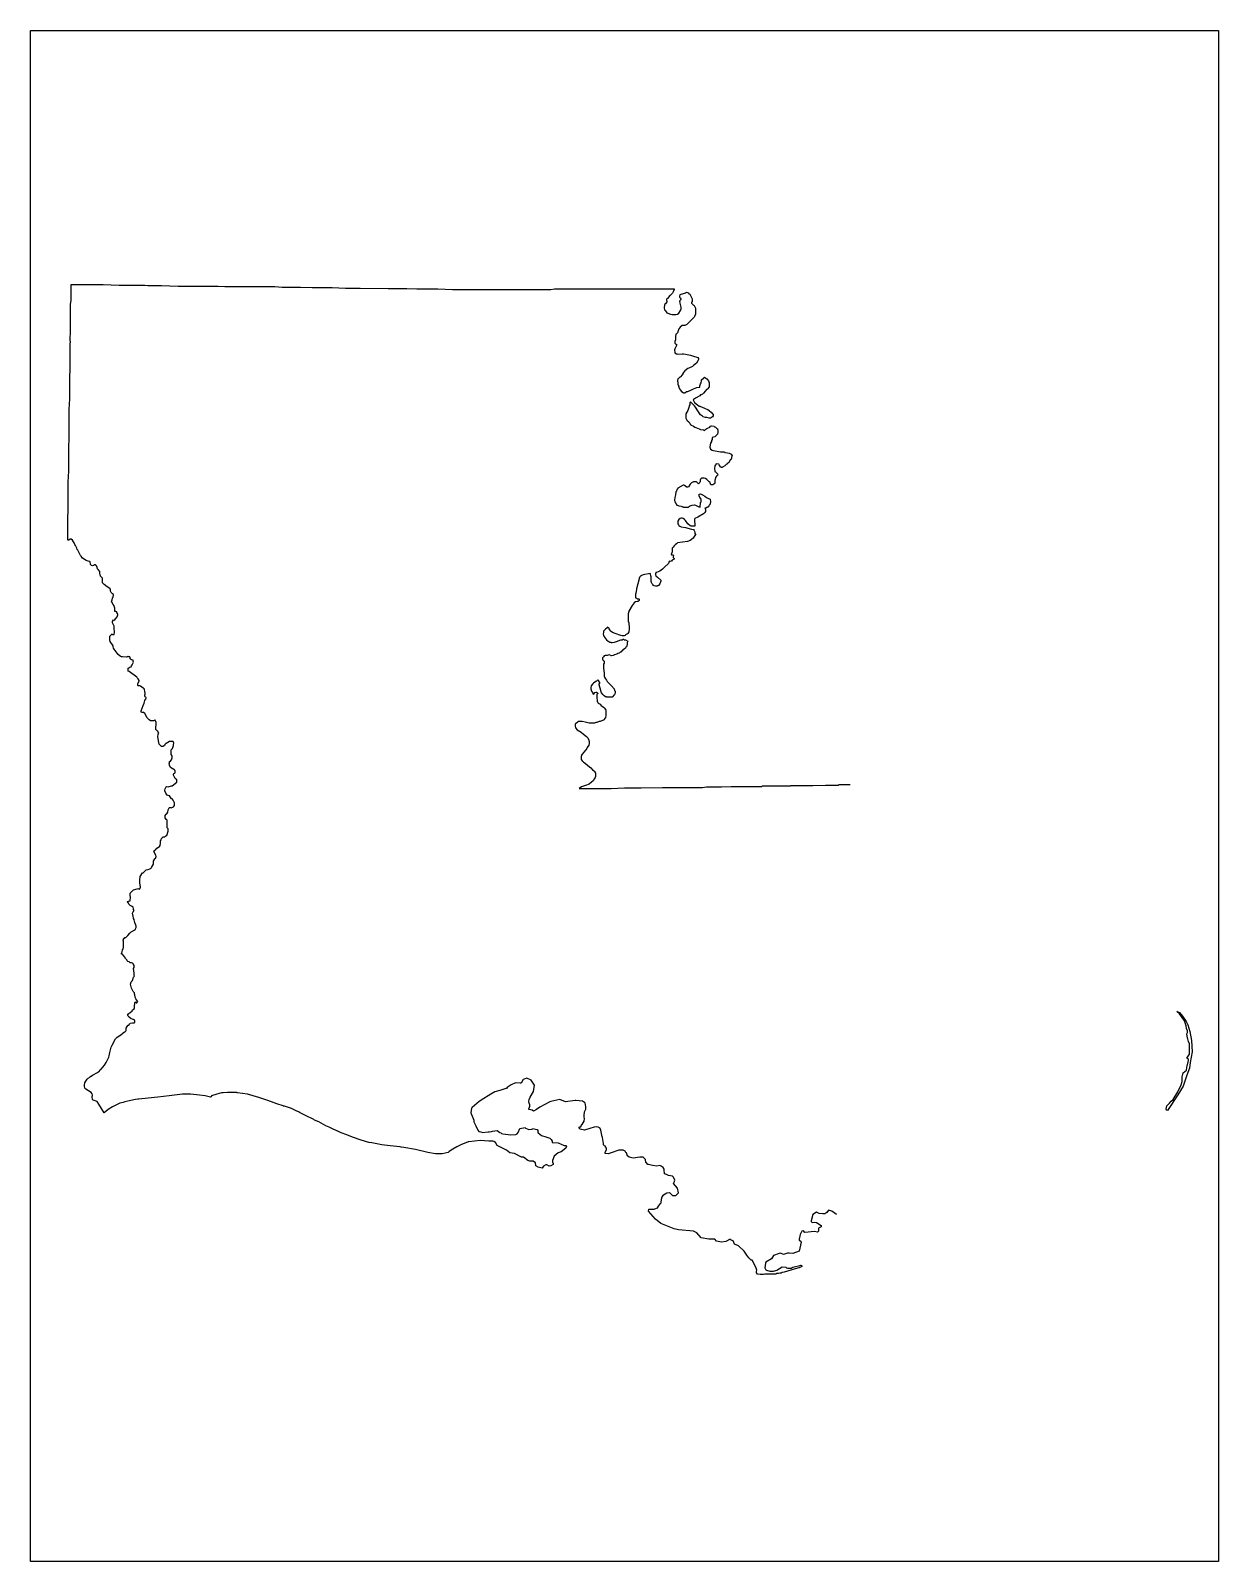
# Model space of a CAD drawing. Extents: x 0.1 to 8.4, y 0.1 to 10.8.
import ezdxf

# ---------------------------------------------------------------- set-up
doc = ezdxf.new("R2010")
doc.units = 0
doc.header["$MEASUREMENT"] = 0
doc.layers.add('STATE', color=7, linetype='CONTINUOUS')

# ---------------------------------------------------------------- blocks, each defined once
blk = doc.blocks.new('BLOCK_2')
at = {"layer": 'STATE'}
blk.add_lwpolyline([(0.093, 0.099), (0.093, 10.807), (8.405, 10.807), (8.405, 0.099), (0.093, 0.099)], dxfattribs=at)
at = {"layer": 'STATE', "color": 2}
for points in [[(0.357, 7.6), (0.357, 7.636), (0.357, 7.65), (0.36, 7.726), (0.36, 7.74), (0.36, 7.8), (0.36, 7.863), (0.36, 7.89), (0.36, 7.906), (0.363, 7.94), (0.363, 7.953), (0.363, 7.956), (0.363, 8.016), (0.363, 8.023), (0.363, 8.06), (0.363, 8.076), (0.363, 8.08), (0.363, 8.09), (0.363, 8.093), (0.363, 8.1), (0.363, 8.103), (0.363, 8.116), (0.363, 8.136), (0.363, 8.153), (0.363, 8.156), (0.367, 8.23), (0.367, 8.24), (0.367, 8.306), (0.367, 8.31), (0.367, 8.32), (0.367, 8.333), (0.367, 8.34), (0.367, 8.373), (0.367, 8.376), (0.367, 8.396), (0.37, 8.423), (0.37, 8.463), (0.37, 8.47), (0.37, 8.576), (0.37, 8.593), (0.37, 8.61), (0.37, 8.616), (0.37, 8.623), (0.373, 8.626), (0.37, 8.646), (0.373, 8.703), (0.373, 8.773), (0.373, 8.79), (0.373, 8.81), (0.373, 8.823), (0.373, 8.84), (0.373, 8.89), (0.377, 8.92), (0.377, 8.94), (0.377, 9.01), (0.377, 9.03), (0.38, 9.03), (0.387, 9.03), (0.4, 9.03), (0.403, 9.03), (0.51, 9.03), (0.557, 9.03), (0.593, 9.03), (0.6, 9.03), (0.713, 9.026), (0.727, 9.026), (0.847, 9.026), (0.87, 9.026), (0.873, 9.026), (0.893, 9.026), (0.913, 9.023), (0.916, 9.023), (0.966, 9.023), (1.01, 9.023), (1.126, 9.02), (1.136, 9.02), (1.143, 9.02), (1.183, 9.02), (1.186, 9.02), (1.19, 9.02), (1.22, 9.02), (1.23, 9.02), (1.263, 9.02), (1.28, 9.02), (1.283, 9.02), (1.326, 9.02), (1.33, 9.02), (1.353, 9.02), (1.406, 9.02), (1.453, 9.016), (1.556, 9.016), (1.58, 9.016), (1.59, 9.016), (1.616, 9.016), (1.673, 9.016), (1.68, 9.016), (1.71, 9.016), (1.716, 9.016), (1.73, 9.016), (1.756, 9.016), (1.786, 9.016), (1.8, 9.016), (1.803, 9.016), (1.853, 9.013), (1.923, 9.013), (1.933, 9.013), (1.95, 9.013), (1.966, 9.013), (1.983, 9.013), (2.063, 9.01), (2.1, 9.01), (2.12, 9.01), (2.133, 9.01), (2.153, 9.01), (2.19, 9.01), (2.203, 9.01), (2.296, 9.006), (2.31, 9.006), (2.323, 9.006), (2.33, 9.006), (2.333, 9.006), (2.343, 9.006), (2.356, 9.006), (2.4, 9.006), (2.596, 9.003), (2.603, 9.003), (2.606, 9.003), (2.633, 9.003), (2.636, 9.003), (2.683, 9.003), (2.726, 9.003), (2.796, 9), (2.829, 9), (2.833, 9), (2.839, 9), (2.866, 9), (2.879, 9), (2.899, 9), (2.943, 9), (3.046, 8.996), (3.096, 8.996), (3.269, 8.996), (3.369, 8.996), (3.406, 8.996), (3.443, 8.996), (3.446, 8.996), (3.556, 8.996), (3.563, 8.996), (3.606, 8.996), (3.639, 8.996), (3.666, 8.996), (3.733, 8.996), (3.759, 9), (3.813, 9), (3.836, 9), (3.846, 9), (3.873, 9), (3.919, 9), (3.926, 9), (3.933, 9), (3.946, 9), (3.989, 9), (3.999, 9), (4.019, 9), (4.106, 9), (4.123, 9), (4.163, 9), (4.173, 9), (4.199, 9), (4.216, 9), (4.286, 9), (4.313, 9), (4.349, 9), (4.356, 9), (4.359, 9), (4.363, 9), (4.366, 9), (4.379, 9), (4.389, 9), (4.423, 9), (4.449, 9), (4.596, 9), (4.596, 8.996), (4.589, 8.98), (4.586, 8.97), (4.572, 8.956), (4.566, 8.953), (4.549, 8.933), (4.546, 8.93), (4.543, 8.926), (4.543, 8.92), (4.546, 8.916), (4.546, 8.91), (4.536, 8.896), (4.529, 8.89), (4.529, 8.883), (4.526, 8.873), (4.526, 8.866), (4.529, 8.856), (4.529, 8.853), (4.536, 8.846), (4.546, 8.833), (4.552, 8.83), (4.572, 8.823), (4.582, 8.82), (4.593, 8.82), (4.599, 8.82), (4.606, 8.82), (4.609, 8.82), (4.619, 8.823), (4.629, 8.83), (4.642, 8.85), (4.646, 8.86), (4.646, 8.863), (4.646, 8.866), (4.646, 8.873), (4.639, 8.9), (4.636, 8.913), (4.639, 8.916), (4.639, 8.92), (4.642, 8.923), (4.646, 8.926), (4.646, 8.93), (4.646, 8.933), (4.642, 8.936), (4.636, 8.94), (4.636, 8.943), (4.636, 8.946), (4.639, 8.96), (4.642, 8.96), (4.646, 8.963), (4.652, 8.966), (4.656, 8.966), (4.676, 8.973), (4.682, 8.976), (4.696, 8.973), (4.699, 8.966), (4.706, 8.963), (4.712, 8.953), (4.722, 8.93), (4.722, 8.916), (4.722, 8.913), (4.722, 8.91), (4.719, 8.906), (4.719, 8.903), (4.719, 8.9), (4.722, 8.896), (4.732, 8.886), (4.736, 8.883), (4.746, 8.866), (4.746, 8.863), (4.746, 8.86), (4.746, 8.853), (4.746, 8.85), (4.746, 8.843), (4.746, 8.836), (4.746, 8.833), (4.746, 8.83), (4.746, 8.823), (4.739, 8.806), (4.736, 8.803), (4.712, 8.776), (4.686, 8.75), (4.672, 8.743), (4.659, 8.743), (4.652, 8.743), (4.639, 8.733), (4.632, 8.723), (4.629, 8.72), (4.622, 8.7), (4.619, 8.693), (4.612, 8.686), (4.609, 8.683), (4.606, 8.666), (4.606, 8.66), (4.606, 8.653), (4.606, 8.646), (4.606, 8.643), (4.602, 8.633), (4.602, 8.62), (4.609, 8.613), (4.612, 8.613), (4.612, 8.603), (4.602, 8.58), (4.599, 8.573), (4.599, 8.57), (4.602, 8.56), (4.602, 8.553), (4.612, 8.546), (4.616, 8.546), (4.622, 8.543), (4.652, 8.546), (4.662, 8.546), (4.676, 8.543), (4.712, 8.536), (4.732, 8.53), (4.756, 8.523), (4.762, 8.52), (4.766, 8.513), (4.766, 8.506), (4.762, 8.496), (4.752, 8.48), (4.732, 8.463), (4.726, 8.456), (4.699, 8.446), (4.692, 8.443), (4.672, 8.426), (4.659, 8.413), (4.659, 8.41), (4.652, 8.4), (4.642, 8.386), (4.639, 8.383), (4.636, 8.383), (4.626, 8.373), (4.622, 8.37), (4.619, 8.36), (4.619, 8.353), (4.622, 8.35), (4.622, 8.346), (4.622, 8.343), (4.622, 8.34), (4.622, 8.33), (4.626, 8.326), (4.626, 8.323), (4.632, 8.306), (4.636, 8.3), (4.636, 8.296), (4.639, 8.293), (4.649, 8.283), (4.659, 8.276), (4.662, 8.273), (4.672, 8.273), (4.682, 8.283), (4.692, 8.283), (4.719, 8.293), (4.732, 8.3), (4.756, 8.31), (4.776, 8.313), (4.776, 8.323), (4.782, 8.336), (4.786, 8.343), (4.789, 8.356), (4.789, 8.363), (4.802, 8.376), (4.809, 8.383), (4.819, 8.376), (4.826, 8.37), (4.836, 8.356), (4.842, 8.343), (4.842, 8.34), (4.842, 8.326), (4.842, 8.316), (4.832, 8.303), (4.829, 8.296), (4.822, 8.296), (4.816, 8.286), (4.802, 8.27), (4.796, 8.263), (4.786, 8.26), (4.782, 8.26), (4.776, 8.253), (4.746, 8.236), (4.729, 8.223), (4.739, 8.206), (4.759, 8.19), (4.772, 8.18), (4.776, 8.18), (4.809, 8.166), (4.829, 8.156), (4.832, 8.156), (4.842, 8.15), (4.859, 8.136), (4.866, 8.126), (4.869, 8.123), (4.869, 8.116), (4.869, 8.113), (4.866, 8.106), (4.859, 8.1), (4.856, 8.1), (4.852, 8.096), (4.846, 8.096), (4.842, 8.096), (4.826, 8.1), (4.816, 8.1), (4.799, 8.106), (4.796, 8.11), (4.782, 8.12), (4.776, 8.126), (4.762, 8.146), (4.746, 8.173), (4.739, 8.183), (4.712, 8.21), (4.706, 8.203), (4.706, 8.19), (4.702, 8.183), (4.699, 8.17), (4.692, 8.15), (4.679, 8.126), (4.679, 8.116), (4.679, 8.096), (4.682, 8.086), (4.686, 8.083), (4.686, 8.08), (4.689, 8.076), (4.696, 8.073), (4.696, 8.07), (4.706, 8.06), (4.709, 8.053), (4.712, 8.053), (4.712, 8.05), (4.732, 8.04), (4.742, 8.033), (4.749, 8.03), (4.772, 8.02), (4.782, 8.016), (4.802, 8.013), (4.809, 8.01), (4.812, 8.013), (4.826, 8.023), (4.846, 8.033), (4.852, 8.04), (4.859, 8.043), (4.876, 8.04), (4.879, 8.036), (4.882, 8.036), (4.886, 8.033), (4.896, 8.023), (4.899, 8.02), (4.899, 8.016), (4.902, 8.013), (4.902, 7.996), (4.902, 7.99), (4.899, 7.986), (4.899, 7.983), (4.896, 7.98), (4.889, 7.973), (4.882, 7.966), (4.862, 7.96), (4.862, 7.946), (4.859, 7.94), (4.859, 7.933), (4.852, 7.92), (4.846, 7.896), (4.846, 7.893), (4.849, 7.886), (4.852, 7.88), (4.862, 7.873), (4.872, 7.87), (4.922, 7.86), (4.939, 7.86), (4.949, 7.86), (4.952, 7.856), (4.969, 7.853), (4.982, 7.85), (4.996, 7.843), (5.002, 7.833), (4.999, 7.823), (4.999, 7.816), (4.996, 7.806), (4.992, 7.806), (4.979, 7.786), (4.969, 7.78), (4.969, 7.776), (4.966, 7.773), (4.962, 7.773), (4.952, 7.763), (4.936, 7.753), (4.932, 7.75), (4.926, 7.75), (4.926, 7.753), (4.922, 7.756), (4.912, 7.77), (4.909, 7.773), (4.896, 7.776), (4.892, 7.773), (4.889, 7.773), (4.886, 7.77), (4.882, 7.763), (4.879, 7.743), (4.882, 7.726), (4.882, 7.723), (4.886, 7.72), (4.899, 7.706), (4.902, 7.696), (4.899, 7.696), (4.892, 7.69), (4.886, 7.68), (4.882, 7.66), (4.882, 7.65), (4.882, 7.643), (4.879, 7.636), (4.872, 7.633), (4.869, 7.63), (4.866, 7.63), (4.862, 7.63), (4.859, 7.63), (4.856, 7.63), (4.852, 7.633), (4.852, 7.636), (4.849, 7.643), (4.849, 7.646), (4.842, 7.65), (4.826, 7.666), (4.816, 7.673), (4.806, 7.676), (4.799, 7.676), (4.789, 7.676), (4.782, 7.67), (4.779, 7.663), (4.779, 7.653), (4.776, 7.646), (4.766, 7.636), (4.752, 7.65), (4.746, 7.65), (4.732, 7.65), (4.719, 7.643), (4.709, 7.633), (4.696, 7.616), (4.689, 7.613), (4.682, 7.613), (4.682, 7.616), (4.672, 7.623), (4.666, 7.626), (4.659, 7.626), (4.622, 7.606), (4.619, 7.6), (4.616, 7.596), (4.612, 7.586), (4.609, 7.58), (4.606, 7.56), (4.602, 7.54), (4.602, 7.536), (4.599, 7.526), (4.599, 7.523), (4.599, 7.52), (4.602, 7.516), (4.602, 7.513), (4.602, 7.51), (4.606, 7.506), (4.606, 7.503), (4.616, 7.486), (4.619, 7.486), (4.629, 7.483), (4.646, 7.48), (4.656, 7.476), (4.659, 7.476), (4.662, 7.473), (4.666, 7.473), (4.669, 7.473), (4.689, 7.473), (4.692, 7.473), (4.696, 7.473), (4.699, 7.476), (4.702, 7.48), (4.706, 7.48), (4.709, 7.483), (4.722, 7.486), (4.739, 7.49), (4.746, 7.486), (4.756, 7.483), (4.769, 7.476), (4.779, 7.473), (4.782, 7.506), (4.786, 7.51), (4.786, 7.516), (4.786, 7.53), (4.776, 7.54), (4.772, 7.553), (4.772, 7.563), (4.782, 7.566), (4.796, 7.56), (4.812, 7.55), (4.822, 7.54), (4.832, 7.536), (4.849, 7.53), (4.852, 7.51), (4.852, 7.506), (4.849, 7.5), (4.846, 7.49), (4.842, 7.486), (4.839, 7.483), (4.836, 7.476), (4.832, 7.473), (4.829, 7.473), (4.819, 7.466), (4.812, 7.466), (4.816, 7.456), (4.816, 7.443), (4.809, 7.433), (4.802, 7.426), (4.762, 7.403), (4.742, 7.393), (4.739, 7.39), (4.739, 7.386), (4.742, 7.343), (4.742, 7.34), (4.739, 7.34), (4.736, 7.34), (4.716, 7.34), (4.709, 7.343), (4.692, 7.356), (4.676, 7.38), (4.669, 7.386), (4.659, 7.393), (4.652, 7.396), (4.646, 7.396), (4.639, 7.393), (4.629, 7.386), (4.622, 7.376), (4.622, 7.373), (4.622, 7.366), (4.622, 7.363), (4.622, 7.356), (4.626, 7.35), (4.629, 7.346), (4.636, 7.34), (4.646, 7.336), (4.676, 7.33), (4.719, 7.32), (4.732, 7.316), (4.736, 7.31), (4.739, 7.306), (4.742, 7.296), (4.742, 7.286), (4.749, 7.286), (4.729, 7.256), (4.719, 7.246), (4.709, 7.24), (4.689, 7.233), (4.619, 7.223), (4.616, 7.22), (4.612, 7.216), (4.609, 7.216), (4.609, 7.213), (4.606, 7.213), (4.599, 7.206), (4.596, 7.203), (4.589, 7.193), (4.582, 7.186), (4.582, 7.18), (4.582, 7.173), (4.582, 7.16), (4.576, 7.143), (4.579, 7.14), (4.589, 7.14), (4.593, 7.136), (4.589, 7.126), (4.589, 7.123), (4.589, 7.12), (4.596, 7.113), (4.596, 7.11), (4.593, 7.106), (4.582, 7.103), (4.579, 7.096), (4.576, 7.096), (4.572, 7.093), (4.566, 7.096), (4.562, 7.093), (4.559, 7.086), (4.556, 7.08), (4.529, 7.053), (4.516, 7.04), (4.496, 7.026), (4.473, 7.016), (4.469, 7.016), (4.469, 7.013), (4.466, 7.006), (4.466, 7), (4.469, 6.996), (4.469, 6.993), (4.479, 6.983), (4.503, 6.963), (4.503, 6.96), (4.503, 6.956), (4.499, 6.943), (4.496, 6.936), (4.486, 6.926), (4.479, 6.923), (4.479, 6.92), (4.476, 6.92), (4.466, 6.92), (4.456, 6.923), (4.449, 6.926), (4.449, 6.93), (4.443, 6.936), (4.439, 6.946), (4.436, 6.953), (4.436, 6.963), (4.436, 6.986), (4.429, 7.01), (4.379, 7), (4.369, 6.996), (4.369, 6.993), (4.366, 6.993), (4.363, 6.993), (4.356, 6.986), (4.356, 6.983), (4.353, 6.98), (4.353, 6.976), (4.353, 6.973), (4.333, 6.903), (4.333, 6.9), (4.329, 6.87), (4.326, 6.87), (4.326, 6.86), (4.326, 6.84), (4.333, 6.836), (4.339, 6.833), (4.349, 6.833), (4.353, 6.83), (4.353, 6.823), (4.349, 6.816), (4.346, 6.816), (4.343, 6.813), (4.339, 6.813), (4.326, 6.81), (4.316, 6.803), (4.303, 6.786), (4.279, 6.746), (4.279, 6.743), (4.276, 6.726), (4.276, 6.723), (4.276, 6.706), (4.276, 6.676), (4.279, 6.663), (4.283, 6.63), (4.283, 6.623), (4.283, 6.62), (4.279, 6.6), (4.276, 6.593), (4.276, 6.59), (4.256, 6.58), (4.253, 6.576), (4.246, 6.573), (4.233, 6.573), (4.223, 6.576), (4.183, 6.59), (4.166, 6.596), (4.156, 6.603), (4.153, 6.606), (4.146, 6.616), (4.143, 6.623), (4.139, 6.63), (4.136, 6.63), (4.129, 6.633), (4.129, 6.63), (4.116, 6.62), (4.109, 6.613), (4.103, 6.606), (4.103, 6.603), (4.103, 6.6), (4.103, 6.596), (4.099, 6.586), (4.103, 6.576), (4.103, 6.573), (4.106, 6.57), (4.109, 6.563), (4.123, 6.546), (4.136, 6.536), (4.139, 6.533), (4.146, 6.53), (4.149, 6.53), (4.153, 6.53), (4.156, 6.53), (4.156, 6.526), (4.159, 6.526), (4.163, 6.526), (4.176, 6.53), (4.179, 6.53), (4.193, 6.533), (4.223, 6.546), (4.226, 6.546), (4.229, 6.546), (4.233, 6.546), (4.236, 6.546), (4.239, 6.55), (4.243, 6.55), (4.246, 6.546), (4.249, 6.546), (4.253, 6.546), (4.256, 6.546), (4.273, 6.536), (4.269, 6.526), (4.269, 6.516), (4.269, 6.513), (4.269, 6.51), (4.266, 6.506), (4.266, 6.503), (4.266, 6.5), (4.263, 6.496), (4.259, 6.493), (4.256, 6.49), (4.256, 6.486), (4.249, 6.483), (4.239, 6.476), (4.239, 6.473), (4.236, 6.473), (4.223, 6.46), (4.219, 6.46), (4.213, 6.453), (4.203, 6.45), (4.196, 6.446), (4.179, 6.44), (4.169, 6.436), (4.159, 6.433), (4.156, 6.433), (4.153, 6.436), (4.143, 6.44), (4.129, 6.436), (4.119, 6.436), (4.113, 6.436), (4.109, 6.433), (4.106, 6.433), (4.103, 6.426), (4.096, 6.42), (4.096, 6.416), (4.096, 6.413), (4.096, 6.41), (4.099, 6.4), (4.103, 6.4), (4.106, 6.396), (4.106, 6.383), (4.103, 6.376), (4.103, 6.35), (4.106, 6.31), (4.106, 6.29), (4.109, 6.283), (4.116, 6.273), (4.123, 6.263), (4.129, 6.253), (4.146, 6.236), (4.159, 6.223), (4.176, 6.203), (4.179, 6.19), (4.183, 6.186), (4.183, 6.183), (4.183, 6.176), (4.183, 6.173), (4.179, 6.163), (4.163, 6.143), (4.126, 6.143), (4.123, 6.146), (4.119, 6.146), (4.116, 6.146), (4.106, 6.153), (4.099, 6.16), (4.096, 6.163), (4.093, 6.17), (4.089, 6.173), (4.086, 6.183), (4.083, 6.186), (4.083, 6.19), (4.073, 6.23), (4.073, 6.236), (4.076, 6.243), (4.076, 6.246), (4.069, 6.256), (4.069, 6.26), (4.063, 6.263), (4.059, 6.26), (4.053, 6.256), (4.049, 6.253), (4.033, 6.243), (4.026, 6.236), (4.016, 6.223), (4.013, 6.21), (4.013, 6.203), (4.019, 6.186), (4.026, 6.176), (4.029, 6.166), (4.039, 6.173), (4.039, 6.176), (4.049, 6.18), (4.053, 6.18), (4.063, 6.173), (4.063, 6.17), (4.059, 6.166), (4.056, 6.163), (4.056, 6.16), (4.056, 6.14), (4.056, 6.136), (4.059, 6.123), (4.059, 6.116), (4.059, 6.113), (4.063, 6.11), (4.063, 6.106), (4.066, 6.103), (4.079, 6.096), (4.083, 6.089), (4.086, 6.086), (4.103, 6.073), (4.106, 6.069), (4.116, 6.059), (4.119, 6.056), (4.119, 6.053), (4.119, 6.023), (4.119, 6.016), (4.116, 6.003), (4.109, 5.993), (4.106, 5.986), (4.079, 5.973), (4.076, 5.973), (4.073, 5.973), (4.056, 5.966), (4.053, 5.966), (4.049, 5.966), (4.039, 5.963), (4.036, 5.963), (4.023, 5.963), (4.003, 5.963), (3.973, 5.969), (3.953, 5.973), (3.926, 5.973), (3.923, 5.969), (3.913, 5.963), (3.906, 5.959), (3.903, 5.953), (3.903, 5.946), (3.903, 5.943), (3.906, 5.929), (3.919, 5.916), (3.946, 5.899), (3.963, 5.886), (3.983, 5.869), (3.993, 5.859), (3.999, 5.843), (3.999, 5.839), (4.003, 5.836), (4.003, 5.823), (4.003, 5.819), (3.999, 5.809), (3.989, 5.793), (3.986, 5.786), (3.979, 5.776), (3.976, 5.773), (3.953, 5.746), (3.949, 5.739), (3.949, 5.736), (3.946, 5.729), (3.946, 5.713), (3.946, 5.709), (3.953, 5.699), (3.959, 5.693), (3.963, 5.689), (3.973, 5.683), (3.993, 5.666), (4.013, 5.649), (4.026, 5.636), (4.036, 5.629), (4.039, 5.623), (4.046, 5.613), (4.046, 5.603), (4.046, 5.593), (4.046, 5.589), (4.043, 5.583), (4.039, 5.576), (4.029, 5.559), (4.019, 5.549), (4.003, 5.536), (3.976, 5.526), (3.949, 5.516), (3.933, 5.506), (3.949, 5.506), (4.079, 5.506), (4.123, 5.506), (4.126, 5.506), (4.136, 5.506), (4.139, 5.506), (4.143, 5.506), (4.156, 5.506), (4.249, 5.509), (4.253, 5.509), (4.266, 5.509), (4.293, 5.509), (4.366, 5.509), (4.516, 5.513), (4.539, 5.513), (4.549, 5.513), (4.622, 5.513), (4.726, 5.513), (4.766, 5.513), (4.786, 5.513), (4.796, 5.513), (4.822, 5.516), (4.916, 5.516), (4.929, 5.516), (4.996, 5.519), (5.046, 5.519), (5.049, 5.519), (5.069, 5.519), (5.082, 5.519), (5.106, 5.519), (5.132, 5.519), (5.146, 5.519), (5.209, 5.519), (5.216, 5.523), (5.222, 5.523), (5.232, 5.523), (5.249, 5.523), (5.256, 5.523), (5.286, 5.523), (5.382, 5.523), (5.409, 5.523), (5.412, 5.523), (5.412, 5.526), (5.502, 5.526), (5.506, 5.526), (5.509, 5.526), (5.536, 5.526), (5.566, 5.526), (5.656, 5.529), (5.666, 5.529), (5.669, 5.529), (5.672, 5.529), (5.676, 5.529), (5.689, 5.529), (5.699, 5.529), (5.722, 5.529), (5.729, 5.529), (5.746, 5.529), (5.752, 5.533), (5.816, 5.533), (5.822, 5.533), (5.829, 5.533)], [(5.732, 2.526), (5.699, 2.549), (5.676, 2.556), (5.666, 2.539), (5.652, 2.529), (5.636, 2.529), (5.612, 2.532), (5.592, 2.542), (5.566, 2.526), (5.556, 2.482), (5.556, 2.479), (5.556, 2.476), (5.562, 2.469), (5.576, 2.472), (5.592, 2.469), (5.626, 2.449), (5.626, 2.446), (5.626, 2.442), (5.626, 2.439), (5.606, 2.429), (5.606, 2.409), (5.599, 2.402), (5.579, 2.406), (5.512, 2.399), (5.502, 2.412), (5.499, 2.412), (5.489, 2.409), (5.479, 2.386), (5.472, 2.352), (5.472, 2.346), (5.479, 2.342), (5.486, 2.332), (5.472, 2.269), (5.426, 2.252), (5.402, 2.256), (5.389, 2.256), (5.362, 2.246), (5.342, 2.256), (5.332, 2.252), (5.292, 2.239), (5.279, 2.216), (5.239, 2.192), (5.236, 2.186), (5.232, 2.152), (5.239, 2.139), (5.242, 2.136), (5.266, 2.129), (5.292, 2.129), (5.316, 2.136), (5.352, 2.159), (5.379, 2.156), (5.382, 2.152), (5.389, 2.149), (5.402, 2.149), (5.416, 2.149), (5.426, 2.156), (5.446, 2.162), (5.466, 2.166), (5.476, 2.169), (5.482, 2.172), (5.486, 2.172), (5.486, 2.169), (5.489, 2.166), (5.489, 2.162), (5.472, 2.152), (5.469, 2.152), (5.459, 2.149), (5.366, 2.122), (5.352, 2.119), (5.346, 2.116), (5.336, 2.116), (5.326, 2.112), (5.316, 2.112), (5.309, 2.109), (5.299, 2.109), (5.289, 2.109), (5.282, 2.109), (5.246, 2.109), (5.242, 2.109), (5.232, 2.109), (5.222, 2.106), (5.209, 2.106), (5.199, 2.106), (5.179, 2.109), (5.176, 2.116), (5.172, 2.116), (5.172, 2.126), (5.176, 2.136), (5.172, 2.142), (5.169, 2.156), (5.142, 2.206), (5.136, 2.206), (5.119, 2.222), (5.106, 2.242), (5.086, 2.269), (5.046, 2.306), (5.019, 2.319), (5.009, 2.342), (4.992, 2.349), (4.989, 2.352), (4.959, 2.336), (4.929, 2.332), (4.892, 2.339), (4.882, 2.352), (4.839, 2.352), (4.786, 2.362), (4.756, 2.396), (4.732, 2.409), (4.626, 2.419), (4.596, 2.426), (4.503, 2.462), (4.466, 2.492), (4.416, 2.549), (4.419, 2.562), (4.456, 2.562), (4.473, 2.569), (4.479, 2.572), (4.483, 2.572), (4.483, 2.576), (4.499, 2.599), (4.506, 2.606), (4.509, 2.632), (4.513, 2.649), (4.513, 2.652), (4.516, 2.652), (4.519, 2.659), (4.519, 2.662), (4.523, 2.662), (4.546, 2.676), (4.562, 2.679), (4.566, 2.676), (4.586, 2.659), (4.609, 2.659), (4.626, 2.676), (4.619, 2.709), (4.593, 2.742), (4.599, 2.756), (4.599, 2.759), (4.602, 2.766), (4.593, 2.786), (4.586, 2.793), (4.556, 2.799), (4.543, 2.806), (4.529, 2.809), (4.529, 2.812), (4.526, 2.836), (4.526, 2.843), (4.519, 2.853), (4.506, 2.863), (4.496, 2.869), (4.476, 2.863), (4.446, 2.869), (4.416, 2.876), (4.413, 2.876), (4.403, 2.886), (4.399, 2.889), (4.396, 2.909), (4.379, 2.926), (4.356, 2.926), (4.309, 2.919), (4.283, 2.926), (4.273, 2.933), (4.273, 2.936), (4.269, 2.939), (4.269, 2.943), (4.263, 2.956), (4.259, 2.959), (4.253, 2.969), (4.239, 2.976), (4.219, 2.976), (4.209, 2.976), (4.156, 2.956), (4.136, 2.949), (4.113, 2.953), (4.113, 2.959), (4.123, 2.979), (4.123, 2.989), (4.116, 2.999), (4.116, 3.003), (4.109, 3.006), (4.103, 3.013), (4.103, 3.016), (4.103, 3.023), (4.096, 3.063), (4.096, 3.066), (4.093, 3.069), (4.083, 3.116), (4.079, 3.126), (4.079, 3.129), (4.066, 3.136), (4.053, 3.139), (4.036, 3.136), (4.006, 3.126), (3.969, 3.116), (3.939, 3.123), (3.933, 3.129), (3.933, 3.136), (3.936, 3.139), (3.943, 3.139), (3.949, 3.153), (3.953, 3.156), (3.966, 3.179), (3.969, 3.196), (3.966, 3.206), (3.966, 3.219), (3.969, 3.243), (3.979, 3.263), (3.979, 3.279), (3.973, 3.306), (3.969, 3.309), (3.956, 3.319), (3.909, 3.323), (3.903, 3.323), (3.836, 3.313), (3.796, 3.329), (3.776, 3.326), (3.733, 3.316), (3.726, 3.313), (3.656, 3.276), (3.633, 3.259), (3.613, 3.249), (3.603, 3.256), (3.579, 3.259), (3.579, 3.263), (3.579, 3.266), (3.583, 3.269), (3.586, 3.283), (3.586, 3.293), (3.583, 3.303), (3.579, 3.316), (3.583, 3.329), (3.589, 3.346), (3.613, 3.386), (3.619, 3.429), (3.596, 3.466), (3.566, 3.479), (3.539, 3.469), (3.526, 3.443), (3.519, 3.443), (3.486, 3.446), (3.456, 3.433), (3.443, 3.423), (3.429, 3.413), (3.423, 3.406), (3.419, 3.406), (3.376, 3.393), (3.343, 3.383), (3.313, 3.366), (3.246, 3.326), (3.236, 3.319), (3.233, 3.316), (3.183, 3.273), (3.179, 3.269), (3.173, 3.236), (3.196, 3.186), (3.196, 3.173), (3.209, 3.146), (3.223, 3.116), (3.229, 3.106), (3.243, 3.103), (3.256, 3.099), (3.296, 3.103), (3.299, 3.103), (3.303, 3.103), (3.319, 3.106), (3.326, 3.109), (3.359, 3.113), (3.376, 3.099), (3.386, 3.096), (3.389, 3.093), (3.399, 3.089), (3.453, 3.083), (3.489, 3.086), (3.499, 3.089), (3.506, 3.099), (3.516, 3.126), (3.553, 3.133), (3.556, 3.129), (3.579, 3.119), (3.603, 3.123), (3.606, 3.126), (3.639, 3.119), (3.643, 3.113), (3.643, 3.103), (3.646, 3.096), (3.669, 3.079), (3.699, 3.069), (3.726, 3.059), (3.736, 3.049), (3.743, 3.039), (3.743, 3.029), (3.786, 3.026), (3.826, 3.009), (3.833, 3.009), (3.839, 3.009), (3.843, 3.003), (3.839, 2.989), (3.806, 2.963), (3.786, 2.956), (3.756, 2.933), (3.746, 2.903), (3.746, 2.893), (3.749, 2.883), (3.749, 2.876), (3.733, 2.866), (3.723, 2.863), (3.706, 2.873), (3.699, 2.873), (3.683, 2.863), (3.673, 2.849), (3.646, 2.856), (3.629, 2.866), (3.626, 2.886), (3.609, 2.899), (3.586, 2.899), (3.573, 2.903), (3.543, 2.926), (3.529, 2.926), (3.479, 2.953), (3.446, 2.956), (3.423, 2.976), (3.359, 3.009), (3.346, 3.029), (3.336, 3.036), (3.329, 3.039), (3.299, 3.039), (3.239, 3.043), (3.159, 3.033), (3.156, 3.033), (3.103, 3.013), (3.089, 3.006), (3.076, 2.999), (3.049, 2.983), (3.023, 2.966), (3.016, 2.959), (2.973, 2.949), (2.933, 2.949), (2.929, 2.949), (2.926, 2.949), (2.873, 2.959), (2.786, 2.979), (2.706, 2.993), (2.686, 2.996), (2.68, 2.999), (2.633, 3.003), (2.61, 3.006), (2.55, 3.013), (2.48, 3.026), (2.463, 3.029), (2.46, 3.029), (2.406, 3.046), (2.346, 3.066), (2.306, 3.083), (2.266, 3.096), (2.243, 3.109), (2.24, 3.109), (2.196, 3.129), (2.183, 3.136), (2.16, 3.146), (2.11, 3.173), (2.08, 3.186), (2.076, 3.189), (2.016, 3.219), (1.98, 3.236), (1.98, 3.239), (1.976, 3.239), (1.97, 3.243), (1.956, 3.249), (1.92, 3.266), (1.87, 3.283), (1.866, 3.283), (1.863, 3.283), (1.86, 3.286), (1.816, 3.299), (1.78, 3.313), (1.746, 3.326), (1.69, 3.343), (1.61, 3.366), (1.54, 3.376), (1.536, 3.376), (1.536, 3.379), (1.533, 3.379), (1.483, 3.379), (1.473, 3.379), (1.47, 3.379), (1.44, 3.376), (1.43, 3.376), (1.396, 3.366), (1.36, 3.356), (1.356, 3.349), (1.353, 3.346), (1.316, 3.356), (1.276, 3.359), (1.213, 3.366), (1.16, 3.366), (1.156, 3.366), (1.063, 3.356), (0.983, 3.346), (0.916, 3.339), (0.85, 3.333), (0.843, 3.333), (0.827, 3.329), (0.773, 3.319), (0.753, 3.313), (0.74, 3.309), (0.717, 3.303), (0.667, 3.279), (0.637, 3.259), (0.607, 3.236), (0.57, 3.296), (0.56, 3.316), (0.553, 3.319), (0.53, 3.326), (0.527, 3.329), (0.527, 3.333), (0.523, 3.346), (0.523, 3.353), (0.527, 3.356), (0.527, 3.359), (0.523, 3.369), (0.517, 3.379), (0.48, 3.403), (0.473, 3.409), (0.47, 3.423), (0.47, 3.433), (0.473, 3.446), (0.48, 3.459), (0.49, 3.473), (0.497, 3.479), (0.513, 3.489), (0.513, 3.493), (0.517, 3.493), (0.527, 3.499), (0.53, 3.503), (0.557, 3.516), (0.57, 3.526), (0.573, 3.526), (0.58, 3.536), (0.583, 3.539), (0.587, 3.543), (0.61, 3.569), (0.623, 3.589), (0.64, 3.626), (0.643, 3.636), (0.647, 3.659), (0.657, 3.696), (0.663, 3.709), (0.687, 3.753), (0.69, 3.756), (0.697, 3.763), (0.72, 3.779), (0.723, 3.779), (0.74, 3.796), (0.75, 3.803), (0.757, 3.806), (0.76, 3.809), (0.763, 3.813), (0.763, 3.829), (0.767, 3.836), (0.767, 3.839), (0.777, 3.849), (0.78, 3.849), (0.787, 3.859), (0.79, 3.863), (0.807, 3.866), (0.817, 3.866), (0.82, 3.869), (0.823, 3.869), (0.823, 3.873), (0.823, 3.876), (0.823, 3.879), (0.823, 3.883), (0.82, 3.883), (0.82, 3.886), (0.813, 3.889), (0.81, 3.889), (0.8, 3.893), (0.797, 3.893), (0.783, 3.906), (0.78, 3.909), (0.777, 3.913), (0.773, 3.919), (0.773, 3.923), (0.773, 3.926), (0.777, 3.929), (0.78, 3.929), (0.783, 3.933), (0.787, 3.936), (0.803, 3.949), (0.807, 3.956), (0.817, 3.963), (0.817, 3.966), (0.82, 3.966), (0.82, 3.969), (0.82, 3.983), (0.82, 3.993), (0.823, 3.996), (0.823, 3.999), (0.823, 4.009), (0.827, 4.013), (0.833, 4.006), (0.837, 4.006), (0.843, 4.016), (0.83, 4.033), (0.827, 4.039), (0.823, 4.059), (0.823, 4.063), (0.82, 4.069), (0.82, 4.073), (0.82, 4.076), (0.817, 4.079), (0.81, 4.086), (0.8, 4.109), (0.793, 4.136), (0.797, 4.153), (0.8, 4.156), (0.807, 4.163), (0.813, 4.186), (0.82, 4.193), (0.817, 4.196), (0.817, 4.206), (0.817, 4.213), (0.813, 4.246), (0.817, 4.253), (0.817, 4.259), (0.817, 4.263), (0.817, 4.266), (0.813, 4.273), (0.813, 4.276), (0.81, 4.279), (0.807, 4.283), (0.8, 4.286), (0.79, 4.286), (0.783, 4.293), (0.773, 4.296), (0.77, 4.299), (0.767, 4.306), (0.76, 4.313), (0.757, 4.319), (0.737, 4.346), (0.73, 4.346), (0.73, 4.353), (0.733, 4.363), (0.737, 4.376), (0.74, 4.383), (0.743, 4.393), (0.743, 4.406), (0.743, 4.409), (0.743, 4.416), (0.743, 4.439), (0.74, 4.443), (0.74, 4.446), (0.743, 4.449), (0.743, 4.453), (0.747, 4.456), (0.753, 4.463), (0.76, 4.463), (0.77, 4.473), (0.773, 4.476), (0.787, 4.493), (0.797, 4.503), (0.827, 4.519), (0.827, 4.523), (0.833, 4.533), (0.833, 4.539), (0.833, 4.543), (0.823, 4.569), (0.817, 4.586), (0.817, 4.589), (0.813, 4.596), (0.813, 4.599), (0.81, 4.613), (0.807, 4.633), (0.81, 4.643), (0.817, 4.653), (0.813, 4.659), (0.813, 4.663), (0.81, 4.673), (0.81, 4.676), (0.803, 4.679), (0.79, 4.686), (0.783, 4.693), (0.773, 4.709), (0.77, 4.713), (0.777, 4.713), (0.777, 4.716), (0.79, 4.719), (0.79, 4.723), (0.793, 4.743), (0.79, 4.759), (0.79, 4.766), (0.79, 4.769), (0.79, 4.773), (0.8, 4.783), (0.813, 4.796), (0.84, 4.803), (0.843, 4.806), (0.85, 4.803), (0.853, 4.799), (0.857, 4.803), (0.86, 4.809), (0.863, 4.816), (0.863, 4.819), (0.86, 4.826), (0.86, 4.829), (0.857, 4.846), (0.857, 4.853), (0.857, 4.859), (0.857, 4.869), (0.86, 4.886), (0.86, 4.889), (0.877, 4.916), (0.88, 4.916), (0.887, 4.923), (0.903, 4.936), (0.916, 4.939), (0.927, 4.943), (0.936, 4.949), (0.94, 4.953), (0.953, 4.976), (0.953, 4.979), (0.953, 4.983), (0.953, 4.996), (0.96, 5.009), (0.96, 5.013), (0.97, 5.019), (0.97, 5.023), (0.973, 5.029), (0.97, 5.039), (0.96, 5.056), (0.96, 5.059), (0.956, 5.063), (0.963, 5.073), (0.966, 5.073), (0.97, 5.079), (0.976, 5.089), (0.996, 5.099), (1, 5.106), (1.003, 5.123), (1.003, 5.139), (1.006, 5.146), (1.01, 5.156), (1.02, 5.166), (1.033, 5.166), (1.04, 5.173), (1.043, 5.173), (1.046, 5.176), (1.056, 5.206), (1.056, 5.216), (1.056, 5.223), (1.05, 5.229), (1.05, 5.239), (1.05, 5.253), (1.05, 5.256), (1.05, 5.279), (1.05, 5.283), (1.043, 5.289), (1.04, 5.289), (1.04, 5.293), (1.036, 5.299), (1.036, 5.316), (1.043, 5.326), (1.046, 5.329), (1.053, 5.339), (1.056, 5.353), (1.056, 5.356), (1.06, 5.366), (1.063, 5.369), (1.066, 5.373), (1.07, 5.373), (1.073, 5.373), (1.076, 5.369), (1.093, 5.376), (1.1, 5.386), (1.1, 5.403), (1.1, 5.406), (1.09, 5.423), (1.083, 5.433), (1.08, 5.433), (1.066, 5.453), (1.063, 5.453), (1.05, 5.459), (1.04, 5.473), (1.033, 5.489), (1.033, 5.493), (1.036, 5.503), (1.04, 5.513), (1.043, 5.516), (1.046, 5.519), (1.056, 5.516), (1.08, 5.523), (1.083, 5.523), (1.116, 5.549), (1.116, 5.553), (1.116, 5.559), (1.116, 5.566), (1.106, 5.576), (1.093, 5.599), (1.093, 5.606), (1.096, 5.609), (1.103, 5.613), (1.106, 5.616), (1.106, 5.619), (1.106, 5.623), (1.106, 5.626), (1.103, 5.633), (1.1, 5.636), (1.096, 5.639), (1.083, 5.646), (1.073, 5.653), (1.066, 5.669), (1.063, 5.679), (1.066, 5.683), (1.066, 5.693), (1.07, 5.693), (1.08, 5.706), (1.083, 5.719), (1.083, 5.733), (1.076, 5.743), (1.076, 5.746), (1.076, 5.759), (1.076, 5.769), (1.076, 5.776), (1.083, 5.783), (1.086, 5.786), (1.093, 5.806), (1.093, 5.813), (1.096, 5.823), (1.093, 5.829), (1.09, 5.833), (1.07, 5.833), (1.066, 5.833), (1.053, 5.826), (1.043, 5.819), (1.04, 5.819), (1.033, 5.813), (1.033, 5.809), (1.026, 5.803), (1.023, 5.799), (1.02, 5.799), (1.016, 5.799), (1.013, 5.799), (1.01, 5.799), (1, 5.809), (0.996, 5.813), (0.993, 5.816), (0.99, 5.826), (0.983, 5.866), (0.986, 5.886), (0.99, 5.893), (0.986, 5.899), (0.983, 5.906), (0.98, 5.909), (0.973, 5.916), (0.97, 5.916), (0.97, 5.936), (0.973, 5.949), (0.973, 5.963), (0.973, 5.966), (0.966, 5.983), (0.963, 5.983), (0.953, 5.979), (0.946, 5.979), (0.933, 5.979), (0.923, 5.986), (0.91, 5.999), (0.893, 6.029), (0.883, 6.036), (0.87, 6.036), (0.867, 6.043), (0.867, 6.049), (0.88, 6.086), (0.887, 6.103), (0.893, 6.12), (0.893, 6.126), (0.9, 6.13), (0.9, 6.133), (0.903, 6.136), (0.903, 6.14), (0.9, 6.143), (0.896, 6.146), (0.893, 6.15), (0.893, 6.156), (0.893, 6.16), (0.896, 6.163), (0.896, 6.17), (0.893, 6.186), (0.89, 6.196), (0.887, 6.203), (0.88, 6.206), (0.863, 6.22), (0.857, 6.223), (0.847, 6.223), (0.843, 6.226), (0.843, 6.24), (0.853, 6.256), (0.853, 6.26), (0.847, 6.273), (0.84, 6.28), (0.837, 6.283), (0.783, 6.323), (0.777, 6.326), (0.777, 6.33), (0.777, 6.333), (0.777, 6.34), (0.777, 6.346), (0.78, 6.35), (0.783, 6.35), (0.787, 6.353), (0.797, 6.356), (0.8, 6.363), (0.803, 6.37), (0.807, 6.376), (0.813, 6.39), (0.81, 6.396), (0.81, 6.403), (0.8, 6.406), (0.793, 6.41), (0.79, 6.413), (0.79, 6.416), (0.79, 6.42), (0.79, 6.423), (0.787, 6.423), (0.787, 6.426), (0.78, 6.426), (0.777, 6.43), (0.773, 6.426), (0.77, 6.426), (0.763, 6.423), (0.737, 6.426), (0.73, 6.426), (0.72, 6.43), (0.707, 6.443), (0.677, 6.48), (0.673, 6.486), (0.67, 6.496), (0.67, 6.503), (0.65, 6.533), (0.647, 6.546), (0.647, 6.556), (0.647, 6.57), (0.663, 6.586), (0.667, 6.583), (0.67, 6.583), (0.677, 6.583), (0.68, 6.596), (0.677, 6.63), (0.677, 6.64), (0.667, 6.663), (0.667, 6.666), (0.667, 6.673), (0.673, 6.686), (0.68, 6.683), (0.683, 6.686), (0.687, 6.693), (0.7, 6.706), (0.703, 6.72), (0.703, 6.726), (0.7, 6.73), (0.7, 6.733), (0.697, 6.736), (0.697, 6.74), (0.69, 6.74), (0.69, 6.743), (0.683, 6.743), (0.683, 6.75), (0.683, 6.753), (0.683, 6.766), (0.677, 6.78), (0.677, 6.783), (0.67, 6.793), (0.66, 6.813), (0.663, 6.826), (0.667, 6.836), (0.667, 6.84), (0.67, 6.843), (0.673, 6.86), (0.673, 6.863), (0.667, 6.866), (0.66, 6.873), (0.657, 6.876), (0.653, 6.886), (0.653, 6.89), (0.653, 6.896), (0.65, 6.903), (0.64, 6.91), (0.63, 6.916), (0.607, 6.933), (0.603, 6.936), (0.597, 6.943), (0.597, 6.96), (0.597, 6.966), (0.597, 6.976), (0.59, 6.983), (0.583, 6.99), (0.58, 7.003), (0.577, 7.006), (0.577, 7.023), (0.567, 7.036), (0.563, 7.036), (0.56, 7.046), (0.56, 7.056), (0.553, 7.066), (0.547, 7.07), (0.537, 7.07), (0.533, 7.066), (0.527, 7.063), (0.52, 7.066), (0.513, 7.073), (0.51, 7.09), (0.507, 7.093), (0.497, 7.096), (0.483, 7.1), (0.457, 7.116), (0.447, 7.13), (0.443, 7.136), (0.423, 7.173), (0.42, 7.176), (0.417, 7.186), (0.41, 7.2), (0.407, 7.206), (0.403, 7.213), (0.397, 7.223), (0.393, 7.23), (0.387, 7.243), (0.377, 7.25), (0.373, 7.25), (0.37, 7.25), (0.36, 7.243), (0.353, 7.243), (0.353, 7.246), (0.353, 7.25), (0.353, 7.253), (0.353, 7.256), (0.353, 7.27), (0.353, 7.356), (0.353, 7.38), (0.357, 7.466), (0.357, 7.476), (0.357, 7.496), (0.357, 7.533), (0.357, 7.55), (0.357, 7.58), (0.357, 7.6)], [(8.195, 3.736), (8.192, 3.753), (8.189, 3.759), (8.185, 3.789), (8.189, 3.799), (8.189, 3.809), (8.182, 3.826), (8.179, 3.846), (8.168, 3.879), (8.152, 3.903), (8.132, 3.929), (8.115, 3.946), (8.132, 3.939), (8.155, 3.913), (8.179, 3.876), (8.192, 3.853), (8.205, 3.806), (8.218, 3.743), (8.222, 3.663), (8.208, 3.589), (8.202, 3.549), (8.185, 3.499), (8.159, 3.423), (8.122, 3.363), (8.049, 3.253), (8.042, 3.256), (8.039, 3.263), (8.045, 3.286), (8.059, 3.299), (8.062, 3.303), (8.075, 3.319), (8.089, 3.329), (8.122, 3.383), (8.145, 3.433), (8.152, 3.456), (8.152, 3.489), (8.159, 3.516), (8.182, 3.536), (8.185, 3.553), (8.195, 3.603), (8.195, 3.609), (8.185, 3.619), (8.202, 3.646), (8.202, 3.719), (8.195, 3.736)]]:
    blk.add_lwpolyline(points, dxfattribs=at)

msp = doc.modelspace()

# ---------------------------------------------------------------- block references
at = {"layer": 'STATE'}
msp.add_blockref('BLOCK_2', (0, 0), dxfattribs=at)

doc.saveas('drawing.dxf')
